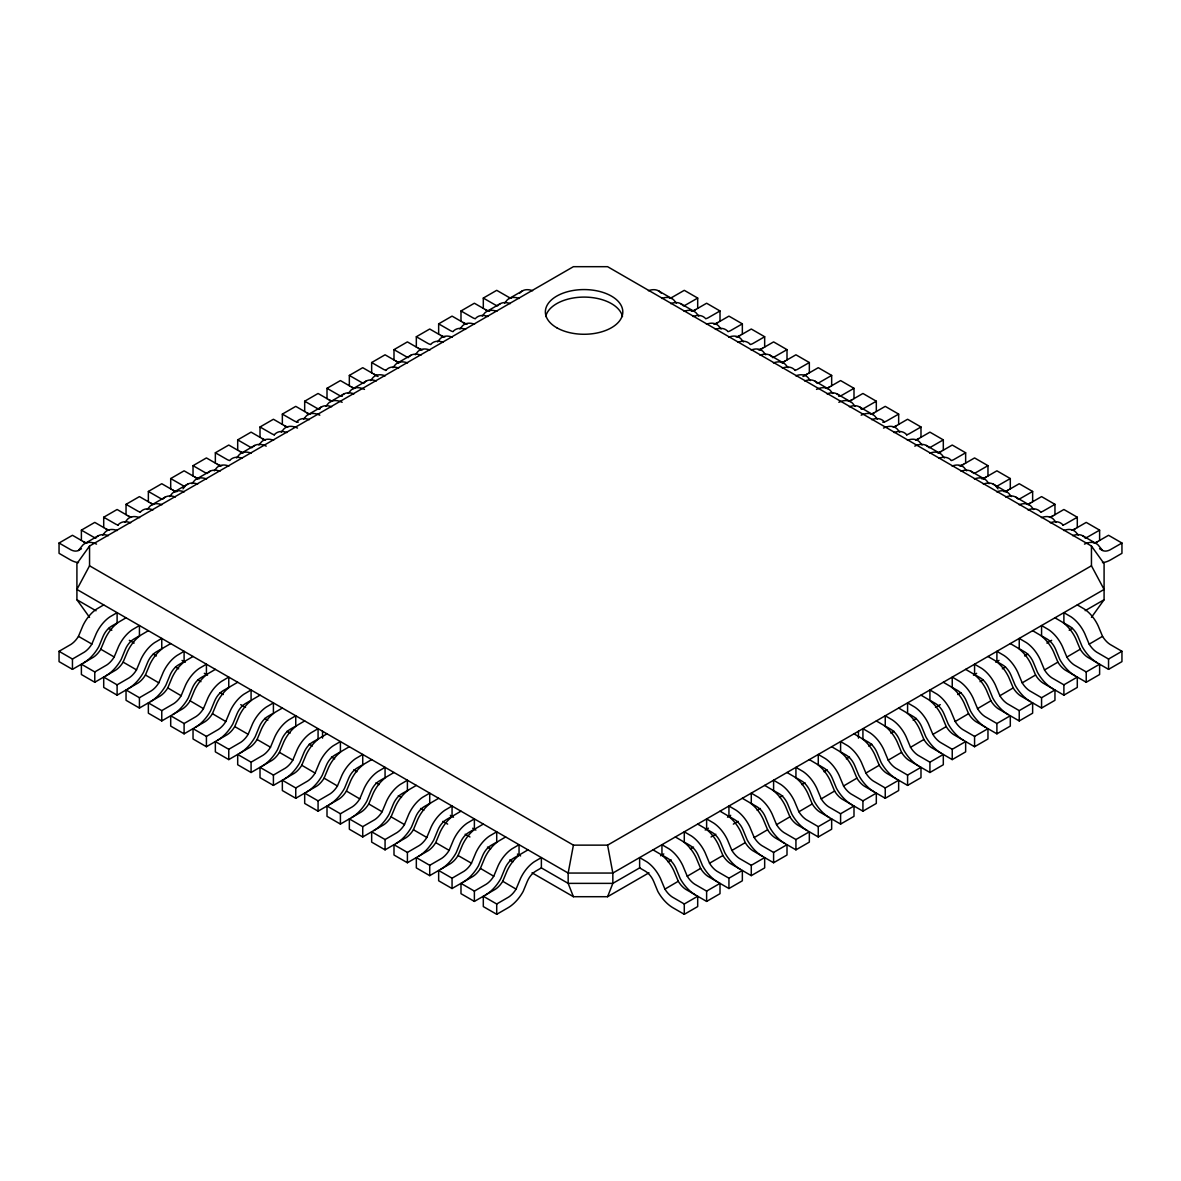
<?xml version="1.0" encoding="UTF-8"?>
<svg xmlns="http://www.w3.org/2000/svg" width="1181" height="1181" viewBox="0 0 1181 1181"><rect width="100%" height="100%" fill="white"/><g stroke="black" fill="none" stroke-linecap="round" stroke-linejoin="round"><path stroke-width="1.5" d="M1091.451 617.353L1104.087 599.741L1104.087 563.647L1091.451 546.035L607.595 266.685L573.405 266.685L89.549 546.035L89.549 565.788L573.405 845.138L568.164 873.054L568.164 883.373L573.405 896.704L607.595 896.704L648.974 872.818M607.595 896.704L612.836 883.373L612.836 873.054L607.595 845.138L1091.451 565.788L1091.451 546.035M126.042 617.796L118.853 622.018A26.883 15.53 -60 0 0 105.242 638.581L100.739 649.329A17.11 9.876 -60 0 1 93.358 657.256L72.454 669.361L59.05 661.626L59.05 651.307L71.037 644.354A17.11 9.876 -60 0 0 78.418 636.426L82.906 625.694A26.883 15.53 -60 0 1 96.532 609.116L103.707 604.908M59.05 651.307L72.454 659.042L84.427 652.089A17.11 9.876 -60 0 0 91.808 644.162L96.311 633.429A26.883 15.53 -60 0 1 109.922 616.851L117.111 612.644L117.111 622.948L111.531 626.181A14.246 8.223 -60 0 0 102.983 636.574L98.879 646.524A29.746 17.184 -60 0 1 83.615 662.91M148.363 630.684L141.189 634.906A26.883 15.53 -60 0 0 127.578 651.469L123.075 662.216A17.11 9.876 -60 0 1 115.694 670.144L94.775 682.249L81.386 674.513L81.386 664.209L94.775 671.945L106.762 664.992A17.11 9.876 -60 0 0 114.144 657.064L118.646 646.317A26.883 15.53 -60 0 1 132.257 629.753L139.432 625.531L139.432 635.85L133.852 639.069A14.246 8.223 -60 0 0 125.319 649.461L121.215 659.411A29.746 17.184 -60 0 1 105.936 675.812M170.699 643.571L163.509 647.793A26.883 15.53 -60 0 0 149.898 664.372L145.396 675.104A17.11 9.876 -60 0 1 138.029 683.031L117.111 695.151L103.707 687.416L103.707 677.097L117.111 684.832L129.098 677.879A17.11 9.876 -60 0 0 136.465 669.952L140.967 659.205A26.883 15.53 -60 0 1 154.578 642.641L161.767 638.419L161.767 648.738L156.187 651.956A14.246 8.223 -60 0 0 147.64 662.349L143.536 672.299A29.746 17.184 -60 0 1 128.271 688.7M193.034 656.474L185.845 660.681A26.883 15.53 -60 0 0 172.234 677.259L167.732 688.006A17.11 9.876 -60 0 1 160.35 695.919L139.432 708.039L126.042 700.303L126.042 689.984L139.432 697.72L151.419 690.767A17.11 9.876 -60 0 0 158.8 682.839L163.303 672.107A26.883 15.53 -60 0 1 176.914 655.529L184.103 651.307L184.103 661.626L178.508 664.844A14.246 8.223 -60 0 0 169.975 675.252L165.871 685.201A29.746 17.184 -60 0 1 150.607 701.588M215.355 669.361L208.181 673.583A26.883 15.53 -60 0 0 194.555 690.147L190.067 700.894A17.11 9.876 -60 0 1 182.686 708.821L161.767 720.927L148.363 713.191L148.363 702.887L161.767 710.622L173.755 703.655A17.11 9.876 -60 0 0 181.136 695.742L185.624 684.995A26.883 15.53 -60 0 1 199.249 668.416L206.424 664.209L206.424 674.513L200.844 677.746A14.246 8.223 -60 0 0 192.296 688.139L188.207 698.089A29.746 17.184 -60 0 1 172.928 714.49M237.691 682.249L230.502 686.471A26.883 15.53 -60 0 0 216.891 703.049L212.388 713.782A17.11 9.876 -60 0 1 205.007 721.709L184.103 733.829L170.699 726.094L170.699 715.775L184.103 723.51L196.076 716.557A17.11 9.876 -60 0 0 203.457 708.63L207.959 697.882A26.883 15.53 -60 0 1 221.57 681.319L228.76 677.097L228.76 687.416L223.179 690.634A14.246 8.223 -60 0 0 214.632 701.027L210.528 710.977A29.746 17.184 -60 0 1 195.264 727.378M260.012 695.151L252.837 699.359A26.883 15.53 -60 0 0 239.226 715.937L234.724 726.669A17.11 9.876 -60 0 1 227.343 734.597L206.424 746.717L193.034 738.981L193.034 728.662L206.424 736.398L218.411 729.445A17.11 9.876 -60 0 0 225.792 721.517L230.295 710.785A26.883 15.53 -60 0 1 243.906 694.207L251.081 689.984L251.081 700.303L245.5 703.522A14.246 8.223 -60 0 0 236.968 713.929L232.864 723.879A29.746 17.184 -60 0 1 217.584 740.266M282.348 708.039L275.158 712.261A26.883 15.53 -60 0 0 261.547 728.825L257.059 739.572A17.11 9.876 -60 0 1 249.678 747.499L228.76 759.604L215.355 751.869L215.355 741.565L228.76 749.3L240.747 742.332A17.11 9.876 -60 0 0 248.113 734.405L252.616 723.673A26.883 15.53 -60 0 1 266.227 707.094L273.416 702.887L273.416 713.191L267.836 716.424A14.246 8.223 -60 0 0 259.289 726.817L255.185 736.767A29.746 17.184 -60 0 1 239.92 753.168M304.683 720.927L297.494 725.149A26.883 15.53 -60 0 0 283.883 741.727L279.38 752.459A17.11 9.876 -60 0 1 271.999 760.387L251.081 772.492L237.691 764.757L237.691 754.452L251.081 762.188L263.068 755.235A17.11 9.876 -60 0 0 270.449 747.307L274.952 736.56A26.883 15.53 -60 0 1 288.563 719.997L295.752 715.775L295.752 726.094L290.157 729.312A14.246 8.223 -60 0 0 281.624 739.705L277.52 749.655A29.746 17.184 -60 0 1 262.256 766.056M327.004 733.829L319.83 738.036A26.883 15.53 -60 0 0 306.204 754.615L301.716 765.347A17.11 9.876 -60 0 1 294.335 773.275L273.416 785.395L260.012 777.659L260.012 767.34L273.416 775.076L285.403 768.122A17.11 9.876 -60 0 0 292.785 760.195L297.272 749.463A26.883 15.53 -60 0 1 310.898 732.884L318.073 728.662L318.073 738.981L312.493 742.199A14.246 8.223 -60 0 0 303.945 752.607L299.856 762.542A29.746 17.184 -60 0 1 284.577 778.943M349.34 746.717L342.15 750.924A26.883 15.53 -60 0 0 328.539 767.502L324.037 778.249A17.11 9.876 -60 0 1 316.656 786.177L295.752 798.282L282.348 790.547L282.348 780.228L295.752 787.963L307.724 781.01A17.11 9.876 -60 0 0 315.106 773.083L319.608 762.35A26.883 15.53 -60 0 1 333.219 745.772L340.408 741.565L340.408 751.869L334.828 755.087A14.246 8.223 -60 0 0 326.281 765.495L322.177 775.445A29.746 17.184 -60 0 1 306.912 791.831M371.661 759.604L364.486 763.827A26.883 15.53 -60 0 0 350.875 780.39L346.373 791.137A17.11 9.876 -60 0 1 338.991 799.065L318.073 811.17L304.683 803.434L304.683 793.13L318.073 800.866L330.06 793.898A17.11 9.876 -60 0 0 337.441 785.985L341.944 775.238A26.883 15.53 -60 0 1 355.555 758.66L362.729 754.452L362.729 764.757L357.149 767.99A14.246 8.223 -60 0 0 348.616 778.382L344.512 788.332A29.746 17.184 -60 0 1 329.248 804.733M393.996 772.492L386.807 776.714A26.883 15.53 -60 0 0 373.196 793.292L368.708 804.025A17.11 9.876 -60 0 1 361.327 811.952L340.408 824.072L327.004 816.337L327.004 806.018L340.408 813.753L352.396 806.8A17.11 9.876 -60 0 0 359.762 798.873L364.265 788.126A26.883 15.53 -60 0 1 377.876 771.562L385.065 767.34L385.065 777.659L379.485 780.877A14.246 8.223 -60 0 0 370.937 791.27L366.833 801.22A29.746 17.184 -60 0 1 351.569 817.621M416.332 785.395L409.143 789.602A26.883 15.53 -60 0 0 395.532 806.18L391.029 816.927A17.11 9.876 -60 0 1 383.648 824.84L362.729 836.96L349.34 829.224L349.34 818.905L362.729 826.641L374.717 819.688A17.11 9.876 -60 0 0 382.098 811.76L386.6 801.028A26.883 15.53 -60 0 1 400.211 784.45L407.401 780.228L407.401 790.547L401.806 793.765A14.246 8.223 -60 0 0 393.273 804.172L389.169 814.122A29.746 17.184 -60 0 1 373.905 830.509M438.653 798.282L431.478 802.504A26.883 15.53 -60 0 0 417.853 819.068L413.365 829.815A17.11 9.876 -60 0 1 405.984 837.742L385.065 849.848L371.661 842.112L371.661 831.808L385.065 839.543L397.052 832.575A17.11 9.876 -60 0 0 404.433 824.663L408.921 813.916A26.883 15.53 -60 0 1 422.547 797.337L429.722 793.13L429.722 803.434L424.141 806.667A14.246 8.223 -60 0 0 415.609 817.06L411.505 827.01A29.746 17.184 -60 0 1 396.226 843.411M460.989 811.17L453.799 815.392A26.883 15.53 -60 0 0 440.188 831.97L435.686 842.703A17.11 9.876 -60 0 1 428.304 850.63L407.401 862.75L393.996 855.014L393.996 844.695L407.401 852.431L419.373 845.478A17.11 9.876 -60 0 0 426.754 837.55L431.257 826.803A26.883 15.53 -60 0 1 444.868 810.24L452.057 806.018L452.057 816.337L446.477 819.555A14.246 8.223 -60 0 0 437.93 829.948L433.826 839.898A29.746 17.184 -60 0 1 418.561 856.299M483.309 824.072L476.135 828.28A26.883 15.53 -60 0 0 462.524 844.858L458.021 855.59A17.11 9.876 -60 0 1 450.64 863.518L429.722 875.638L416.332 867.902L416.332 857.583L429.722 865.319L441.709 858.366A17.11 9.876 -60 0 0 449.09 850.438L453.593 839.706A26.883 15.53 -60 0 1 467.204 823.127L474.378 818.905L474.378 829.224L468.798 832.443A14.246 8.223 -60 0 0 460.265 842.85L456.161 852.8A29.746 17.184 -60 0 1 440.897 869.186M505.645 836.96L498.456 841.182A26.883 15.53 -60 0 0 484.845 857.746L480.357 868.493A17.11 9.876 -60 0 1 472.976 876.42L452.057 888.525L438.653 880.79L438.653 870.471L452.057 878.206L464.044 871.253A17.11 9.876 -60 0 0 471.426 863.326L475.913 852.593A26.883 15.53 -60 0 1 489.525 836.015L496.714 831.808L496.714 842.112L491.134 845.345A14.246 8.223 -60 0 0 482.586 855.738L478.482 865.688A29.746 17.184 -60 0 1 463.218 882.074M527.981 849.848L520.791 854.07A26.883 15.53 -60 0 0 507.18 870.633L502.678 881.38A17.11 9.876 -60 0 1 495.297 889.308L474.378 901.413L460.989 893.677L460.989 883.373L474.378 891.109L486.365 884.156A17.11 9.876 -60 0 0 493.747 876.228L498.249 865.481A26.883 15.53 -60 0 1 511.86 848.918L519.05 844.695L519.05 855.014L513.469 858.233A14.246 8.223 -60 0 0 504.922 868.625L500.818 878.575A29.746 17.184 -60 0 1 485.553 894.977M541.37 867.902L535.79 871.12A14.246 8.223 -60 0 0 527.257 881.513L523.153 891.463A29.746 17.184 -60 0 1 507.874 907.864L496.714 914.315L483.309 906.58L483.309 896.261L496.714 903.996L508.701 897.043A17.11 9.876 -60 0 0 516.082 889.116L520.57 878.369A26.883 15.53 -60 0 1 534.196 861.805L541.37 857.583L541.37 867.902L568.164 883.373L612.836 883.373L639.91 867.74M89.549 565.788L76.913 589.437L568.164 873.054L612.836 873.054L1104.087 589.437L1091.451 565.788M158.8 682.839L145.455 675.015M181.136 695.742L167.791 687.918M203.457 708.63L190.111 700.805M225.792 721.517L212.447 713.693M315.106 773.083L301.76 765.258M337.441 785.985L324.096 778.161M359.762 798.873L346.417 791.049M382.098 811.76L368.752 803.936M493.747 876.228L480.401 868.404M516.082 889.116L502.737 881.292M89.549 546.035L76.913 563.647L76.913 599.741L89.549 617.353M78.522 562.599A29.746 17.184 60 0 1 70.21 559.779L59.05 553.328L59.05 543.024L71.037 549.903A17.11 9.876 60 0 0 78.418 550.494L82.906 544.958A26.883 15.53 60 0 1 96.532 544.101M102.614 535.259L105.242 532.055A26.883 15.53 60 0 1 117.259 530.52M124.95 522.371L127.578 519.168A26.883 15.53 60 0 1 139.594 517.632M147.271 509.483L149.898 506.28A26.883 15.53 60 0 1 161.93 504.745M169.606 496.581L172.234 493.378A26.883 15.53 60 0 1 184.251 491.842M183.011 488.845L184.827 486.528M191.942 483.693L194.555 480.49A26.883 15.53 60 0 1 206.586 478.955M214.263 470.806L216.891 467.602A26.883 15.53 60 0 1 228.907 466.067M236.599 457.903L239.226 454.715A26.883 15.53 60 0 1 251.243 453.164M258.919 445.016L261.547 441.812A26.883 15.53 60 0 1 273.579 440.277M281.255 432.128L283.883 428.924A26.883 15.53 60 0 1 297.494 428.068M303.591 419.24L306.204 416.037A26.883 15.53 60 0 1 319.83 415.181M325.912 406.338L328.539 403.134A26.883 15.53 60 0 1 342.15 402.293M348.247 393.45L350.875 390.247A26.883 15.53 60 0 1 364.486 389.39M370.583 380.562L373.196 377.359A26.883 15.53 60 0 1 385.227 375.824M392.904 367.66L395.532 364.457A26.883 15.53 60 0 1 407.548 362.921M415.24 354.772L417.853 351.569A26.883 15.53 60 0 1 429.884 350.034M437.56 341.885L440.188 338.681A26.883 15.53 60 0 1 452.22 337.146M459.896 328.982L462.524 325.794A26.883 15.53 60 0 1 474.541 324.244M482.232 316.095L484.845 312.891A26.883 15.53 60 0 1 496.876 311.356M504.553 303.207L507.18 300.004A26.883 15.53 60 0 1 519.197 298.468M95.513 538.108L96.311 537.222A26.883 15.53 60 0 1 108.327 535.672M117.834 525.205L118.646 524.32A26.883 15.53 60 0 1 130.663 522.784M140.17 512.318L140.967 511.432A26.883 15.53 60 0 1 152.999 509.897M274.154 434.962L274.952 434.077A26.883 15.53 60 0 1 286.968 432.541M296.475 422.075L297.272 421.189A26.883 15.53 60 0 1 309.304 419.654M318.811 409.187L319.608 408.301A26.883 15.53 60 0 1 331.625 406.766M341.132 396.285L341.944 395.399A26.883 15.53 60 0 1 353.96 393.864M363.468 383.397L364.265 382.511A26.883 15.53 60 0 1 376.296 380.976M385.803 370.509L386.6 369.623A26.883 15.53 60 0 1 398.617 368.088M408.124 357.607L408.921 356.721A26.883 15.53 60 0 1 420.953 355.186M519.773 293.154L520.57 292.268A26.883 15.53 60 0 1 532.601 290.733M59.05 543.024L72.454 535.288L86.169 543.201M81.386 540.44L81.386 530.136L94.775 522.401L108.49 530.313M103.707 527.553L103.707 517.234L117.111 509.498L130.825 517.426M126.042 514.665L126.042 504.346L139.432 496.611L153.161 504.523M148.363 501.763L148.363 491.458L161.767 483.723L175.482 491.636M170.699 488.875L170.699 478.556L184.103 470.82L197.817 478.748M193.034 475.987L193.034 465.668L206.424 457.933L220.138 465.86M215.355 463.085L215.355 452.781L228.76 445.045L242.474 452.958M237.691 450.197L237.691 439.878L251.081 432.143L264.81 440.07M260.012 437.31L260.012 426.991L273.416 419.255L287.131 427.182M282.348 424.422L282.348 414.103L295.752 406.367L309.466 414.28M304.683 411.519L304.683 401.215L318.073 393.48L331.787 401.392M327.004 398.632L327.004 388.313L340.408 380.577L354.123 388.505M349.34 385.744L349.34 375.425L362.729 367.69L378.053 376.532M371.661 372.842L371.661 362.537L385.065 354.802L398.779 362.715M393.996 359.954L393.996 349.635L407.401 341.899L421.115 349.827M416.332 347.066L416.332 336.747L429.722 329.012L443.436 336.939M438.653 334.164L438.653 323.86L452.057 316.124L465.772 324.037M460.989 321.276L460.989 310.972L474.378 303.237L488.107 311.149M483.309 308.389L483.309 298.07L496.714 290.334L508.701 297.213A17.11 9.876 60 0 0 511.122 298.143M85.047 543.422L98.436 535.687M152.024 504.745L165.429 497.009M174.36 491.857L187.764 484.121M196.696 478.955L210.085 471.219M241.352 453.179L254.742 445.444M308.344 414.501L321.734 406.766M330.665 401.599L344.07 393.864M353.001 388.711L366.39 380.976M397.657 362.936L411.062 355.201M486.985 311.356L500.375 303.62M509.306 298.468L522.711 290.733M78.463 550.464L81.445 548.752M697.691 308.389L697.691 298.07L685.703 304.949A17.11 9.876 -60 0 1 683.282 305.879M692.893 311.149L706.622 303.237L720.011 310.972L720.011 321.276M720.011 310.972L708.024 317.851A17.11 9.876 -60 0 1 705.618 318.767M715.228 324.037L728.943 316.124L742.347 323.86L742.347 334.164M742.347 323.86L730.36 330.739A17.11 9.876 -60 0 1 727.939 331.654M737.564 336.939L751.278 329.012L764.668 336.747L764.668 347.066M764.668 336.747L752.696 343.627A17.11 9.876 -60 0 1 750.275 344.542M759.885 349.827L773.599 341.899L787.004 349.635L787.004 359.954M787.004 349.635L775.016 356.514A17.11 9.876 -60 0 1 772.595 357.444M782.221 362.715L795.935 354.802L809.339 362.537L809.339 372.842M809.339 362.537L797.352 369.417A17.11 9.876 -60 0 1 794.931 370.332M802.947 376.532L818.271 367.69L831.66 375.425L831.66 385.744M831.66 375.425L819.673 382.304A17.11 9.876 -60 0 1 817.267 383.22M826.877 388.505L840.592 380.577L853.996 388.313L853.996 398.632M853.996 388.313L842.009 395.192A17.11 9.876 -60 0 1 838.805 396.285M849.213 401.392L862.927 393.48L876.317 401.215L876.317 411.519M876.317 401.215L864.344 408.095A17.11 9.876 -60 0 1 861.141 409.172M871.534 414.28L885.248 406.367L898.652 414.103L898.652 424.422M898.652 414.103L886.665 420.982A17.11 9.876 -60 0 1 882.709 422.163M893.869 427.182L907.584 419.255L920.988 426.991L920.988 437.31M920.988 426.991L909.001 433.87A17.11 9.876 -60 0 1 906.58 434.785M916.19 440.07L929.919 432.143L943.309 439.878L943.309 450.197M943.309 439.878L931.322 446.772A17.11 9.876 -60 0 1 928.916 447.688M938.526 452.958L952.24 445.045L965.645 452.781L965.645 463.085M965.645 452.781L953.658 459.66A17.11 9.876 -60 0 1 951.236 460.575M960.862 465.86L974.576 457.933L987.966 465.668L987.966 475.987M987.966 465.668L975.993 472.548A17.11 9.876 -60 0 1 973.572 473.463M983.183 478.748L996.897 470.82L1010.301 478.556L1010.301 488.875M1010.301 478.556L998.314 485.435A17.11 9.876 -60 0 1 995.893 486.365M1005.518 491.636L1019.233 483.723L1032.637 491.458L1032.637 501.763M1032.637 491.458L1020.65 498.338A17.11 9.876 -60 0 1 1018.229 499.253M1027.839 504.523L1041.568 496.611L1054.958 504.346L1054.958 514.665M1054.958 504.346L1042.971 511.225A17.11 9.876 -60 0 1 1041.362 511.904M1050.175 517.426L1063.889 509.498L1077.293 517.234L1077.293 527.553M1077.293 517.234L1065.306 524.113A17.11 9.876 -60 0 1 1062.885 525.043M1072.51 530.313L1086.225 522.401L1099.614 530.136L1099.614 540.44M1099.614 530.136L1087.642 537.015A17.11 9.876 -60 0 1 1085.221 537.931M1094.831 543.201L1108.546 535.288L1121.95 543.024L1121.95 553.328L1110.79 559.779A29.746 17.184 -60 0 1 1102.478 562.599M1121.95 543.024L1109.963 549.903A17.11 9.876 -60 0 1 1102.582 550.494L1099.555 548.752M660.607 855.782L663.796 853.937M705.205 830.036L708.393 828.191M727.511 817.163L730.699 815.318M973.469 675.163L976.657 673.318M995.834 662.246L999.023 660.4M1085.177 610.666L1104.087 599.741M668.077 861.79L671.266 859.945M690.368 848.918L693.542 847.087M711.051 836.975L715.834 834.214M733.342 824.117L738.11 821.356M757.213 810.328L760.402 808.483M779.49 797.455L782.678 795.625M801.781 784.597L804.955 782.752M824.058 771.724L827.246 769.894M846.349 758.866L849.523 757.036M868.625 746.008L871.814 744.163M890.902 733.135L894.091 731.305M913.193 720.277L916.367 718.432M935.47 707.404L940.253 704.644M957.761 694.546L960.935 692.701M980.038 681.673L983.227 679.843M1002.329 668.815L1005.503 666.97M1024.606 655.942L1027.795 654.112M1046.883 643.084L1051.666 640.323M1069.174 630.211L1072.348 628.381M664.873 889.027L660.43 878.369A26.883 15.53 60 0 0 646.804 861.805L639.63 857.583L639.63 867.902L645.21 871.12A14.246 8.223 60 0 1 653.743 881.513L657.847 891.463A29.746 17.184 60 0 0 673.126 907.864L684.286 914.315L697.691 906.58L697.691 896.261L684.286 903.996L672.299 897.043A17.11 9.876 60 0 1 664.918 889.116L678.263 881.292A17.11 9.876 60 0 0 685.703 889.308L706.622 901.413L720.011 893.677L720.011 883.373L706.622 891.109L694.635 884.156A17.11 9.876 60 0 1 687.253 876.228L682.751 865.481A26.883 15.53 60 0 0 669.14 848.918L661.951 844.695L661.951 855.014L667.531 858.233A14.246 8.223 60 0 1 676.078 868.625L680.182 878.575A29.746 17.184 60 0 0 695.447 894.977M687.253 876.228L700.599 868.404A17.11 9.876 60 0 0 708.024 876.42L728.943 888.525L742.347 880.79L742.347 870.471L728.943 878.206L716.956 871.253A17.11 9.876 60 0 1 709.574 863.326L705.087 852.593A26.883 15.53 60 0 0 691.476 836.015L684.286 831.808L684.286 842.112L689.866 845.345A14.246 8.223 60 0 1 698.414 855.738L702.518 865.688A29.746 17.184 60 0 0 717.782 882.074M709.53 863.237L722.934 855.502L718.476 844.858A26.883 15.53 60 0 0 704.865 828.28L697.691 824.072M722.934 855.502L722.979 855.59A17.11 9.876 60 0 0 730.36 863.518L751.278 875.638L764.668 867.902L764.668 857.583L751.278 865.319L739.291 858.366A17.11 9.876 60 0 1 731.91 850.438L745.255 842.614L740.812 831.97A26.883 15.53 60 0 0 727.201 815.392L720.011 811.17M745.255 842.614L745.314 842.703A17.11 9.876 60 0 0 752.696 850.63L773.599 862.75L787.004 855.014L787.004 844.695L773.599 852.431L761.627 845.478A17.11 9.876 60 0 1 754.246 837.55L767.591 829.726L763.147 819.068A26.883 15.53 60 0 0 749.522 802.504L742.347 798.282M767.591 829.726L767.635 829.815A17.11 9.876 60 0 0 775.016 837.742L795.935 849.848L809.339 842.112L809.339 831.808L795.935 839.543L783.948 832.575A17.11 9.876 60 0 1 776.567 824.663L789.912 816.839A17.11 9.876 60 0 0 797.352 824.84L818.271 836.96L831.66 829.224L831.66 818.905L818.271 826.641L806.283 819.688A17.11 9.876 60 0 1 798.902 811.76L794.4 801.028A26.883 15.53 60 0 0 780.789 784.45L773.599 780.228L773.599 790.547L779.194 793.765A14.246 8.223 60 0 1 787.727 804.172L791.831 814.122A29.746 17.184 60 0 0 807.095 830.509M798.902 811.76L812.248 803.936A17.11 9.876 60 0 0 819.673 811.952L840.592 824.072L853.996 816.337L853.996 806.018L840.592 813.753L828.604 806.8A17.11 9.876 60 0 1 821.238 798.873L816.735 788.126A26.883 15.53 60 0 0 803.124 771.562L795.935 767.34L795.935 777.659L801.515 780.877A14.246 8.223 60 0 1 810.063 791.27L814.167 801.22A29.746 17.184 60 0 0 829.431 817.621M821.238 798.873L834.583 791.049A17.11 9.876 60 0 0 842.009 799.065L862.927 811.17L876.317 803.434L876.317 793.13L862.927 800.866L850.94 793.898A17.11 9.876 60 0 1 843.559 785.985L839.056 775.238A26.883 15.53 60 0 0 825.445 758.66L818.271 754.452L818.271 764.757L823.851 767.99A14.246 8.223 60 0 1 832.384 778.382L836.488 788.332A29.746 17.184 60 0 0 851.752 804.733M843.559 785.985L856.904 778.161A17.11 9.876 60 0 0 864.344 786.177L885.248 798.282L898.652 790.547L898.652 780.228L885.248 787.963L873.276 781.01A17.11 9.876 60 0 1 865.894 773.083L861.392 762.35A26.883 15.53 60 0 0 847.781 745.772L840.592 741.565L840.592 751.869L846.172 755.087A14.246 8.223 60 0 1 854.719 765.495L858.823 775.445A29.746 17.184 60 0 0 874.088 791.831M865.894 773.083L879.24 765.258L874.796 754.615A26.883 15.53 60 0 0 861.17 738.036L853.996 733.829M879.24 765.258L879.284 765.347A17.11 9.876 60 0 0 886.665 773.275L907.584 785.395L920.988 777.659L920.988 767.34L907.584 775.076L895.597 768.122A17.11 9.876 60 0 1 888.215 760.195L901.561 752.371L897.117 741.727A26.883 15.53 60 0 0 883.506 725.149L876.317 720.927M901.561 752.371L901.62 752.459A17.11 9.876 60 0 0 909.001 760.387L929.919 772.492L943.309 764.757L943.309 754.452L929.919 762.188L917.932 755.235A17.11 9.876 60 0 1 910.551 747.307L923.896 739.483L919.453 728.825A26.883 15.53 60 0 0 905.842 712.261L898.652 708.039M923.896 739.483L923.941 739.572A17.11 9.876 60 0 0 931.322 747.499L952.24 759.604L965.645 751.869L965.645 741.565L952.24 749.3L940.253 742.332A17.11 9.876 60 0 1 932.887 734.405L946.232 726.595L941.774 715.937A26.883 15.53 60 0 0 928.163 699.359L920.988 695.151M946.232 726.595L946.276 726.669A17.11 9.876 60 0 0 953.658 734.597L974.576 746.717L987.966 738.981L987.966 728.662L974.576 736.398L962.589 729.445A17.11 9.876 60 0 1 955.208 721.517L968.553 713.693A17.11 9.876 60 0 0 975.993 721.709L996.897 733.829L1010.301 726.094L1010.301 715.775L996.897 723.51L984.924 716.557A17.11 9.876 60 0 1 977.543 708.63L973.041 697.882A26.883 15.53 60 0 0 959.43 681.319L952.24 677.097L952.24 687.416L957.821 690.634A14.246 8.223 60 0 1 966.368 701.027L970.472 710.977A29.746 17.184 60 0 0 985.736 727.378M977.543 708.63L990.889 700.805A17.11 9.876 60 0 0 998.314 708.821L1019.233 720.927L1032.637 713.191L1032.637 702.887L1019.233 710.622L1007.245 703.655A17.11 9.876 60 0 1 999.864 695.742L995.376 684.995A26.883 15.53 60 0 0 981.751 668.416L974.576 664.209L974.576 674.513L980.156 677.746A14.246 8.223 60 0 1 988.704 688.139L992.793 698.089A29.746 17.184 60 0 0 1008.072 714.49M999.864 695.742L1013.209 687.918A17.11 9.876 60 0 0 1020.65 695.919L1041.568 708.039L1054.958 700.303L1054.958 689.984L1041.568 697.72L1029.581 690.767A17.11 9.876 60 0 1 1022.2 682.839L1017.697 672.107A26.883 15.53 60 0 0 1004.086 655.529L996.897 651.307L996.897 661.626L1002.492 664.844A14.246 8.223 60 0 1 1011.025 675.252L1015.129 685.201A29.746 17.184 60 0 0 1030.393 701.588M1022.2 682.839L1035.545 675.015L1031.102 664.372A26.883 15.53 60 0 0 1017.491 647.793L1010.301 643.571M1035.545 675.015L1035.604 675.104A17.11 9.876 60 0 0 1042.971 683.031L1063.889 695.151L1077.293 687.416L1077.293 677.097L1063.889 684.832L1051.902 677.879A17.11 9.876 60 0 1 1044.535 669.952L1057.881 662.128L1053.422 651.469A26.883 15.53 60 0 0 1039.811 634.906L1032.637 630.684M1057.881 662.128L1057.925 662.216A17.11 9.876 60 0 0 1065.306 670.144L1086.225 682.249L1099.614 674.513L1099.614 664.209L1086.225 671.945L1074.238 664.992A17.11 9.876 60 0 1 1066.856 657.064L1080.202 649.24L1075.758 638.581A26.883 15.53 60 0 0 1062.147 622.018L1054.958 617.796M1080.202 649.24L1080.261 649.329A17.11 9.876 60 0 0 1087.642 657.256L1108.546 669.361L1121.95 661.626L1121.95 651.307L1108.546 659.042L1096.573 652.089A17.11 9.876 60 0 1 1089.192 644.162L1102.537 636.338L1098.094 625.694A26.883 15.53 60 0 0 1084.468 609.116L1077.293 604.908M695.594 309.584L694.635 310.116A17.11 9.876 -60 0 1 691.431 311.194M717.93 322.487L716.956 323.004A17.11 9.876 -60 0 1 713.767 324.081M740.266 335.374L739.291 335.891A17.11 9.876 -60 0 1 736.088 336.984M762.586 348.262L761.627 348.779A17.11 9.876 -60 0 1 758.423 349.871M784.922 361.15L783.948 361.681A17.11 9.876 -60 0 1 781.527 362.597M807.258 374.052L806.283 374.569A17.11 9.876 -60 0 1 803.862 375.484M829.579 386.94L828.604 387.457A17.11 9.876 -60 0 1 826.198 388.387M851.914 399.828L850.94 400.359A17.11 9.876 -60 0 1 848.519 401.274M874.235 412.73L873.276 413.247A17.11 9.876 -60 0 1 870.855 414.162M896.571 425.618L895.597 426.134A17.11 9.876 -60 0 1 893.176 427.064M918.907 438.505L917.932 439.037A17.11 9.876 -60 0 1 915.511 439.952M941.227 451.408L940.253 451.924A17.11 9.876 -60 0 1 937.847 452.84M963.563 464.295L962.589 464.812A17.11 9.876 -60 0 1 959.385 465.905M985.884 477.183L984.924 477.7A17.11 9.876 -60 0 1 981.721 478.792M1008.22 490.071L1007.245 490.602A17.11 9.876 -60 0 1 1004.057 491.68M1030.555 502.973L1029.581 503.49A17.11 9.876 -60 0 1 1027.16 504.405M1052.876 515.861L1051.902 516.377A17.11 9.876 -60 0 1 1049.496 517.308M1075.212 528.748L1074.238 529.28A17.11 9.876 -60 0 1 1071.817 530.195M1097.533 541.651L1096.573 542.168A17.11 9.876 -60 0 1 1094.152 543.083M573.405 845.138L607.595 845.138M485.406 309.584L486.365 310.116A17.11 9.876 60 0 0 489.569 311.194M463.07 322.487L464.044 323.004A17.11 9.876 60 0 0 467.233 324.081M440.734 335.374L441.709 335.891A17.11 9.876 60 0 0 444.912 336.984M418.414 348.262L419.373 348.779A17.11 9.876 60 0 0 422.577 349.871M396.078 361.15L397.052 361.681A17.11 9.876 60 0 0 399.473 362.597M373.742 374.052L374.717 374.569A17.11 9.876 60 0 0 377.138 375.484M351.421 386.94L352.396 387.457A17.11 9.876 60 0 0 354.802 388.387M329.086 399.828L330.06 400.359A17.11 9.876 60 0 0 332.481 401.274M306.765 412.73L307.724 413.247A17.11 9.876 60 0 0 310.145 414.162M284.429 425.618L285.403 426.134A17.11 9.876 60 0 0 287.824 427.064M262.093 438.505L263.068 439.037A17.11 9.876 60 0 0 265.489 439.952M239.773 451.408L240.747 451.924A17.11 9.876 60 0 0 243.153 452.84M217.437 464.295L218.411 464.812A17.11 9.876 60 0 0 221.615 465.905M195.116 477.183L196.076 477.7A17.11 9.876 60 0 0 199.279 478.792M172.78 490.071L173.755 490.602A17.11 9.876 60 0 0 176.943 491.68M150.445 502.973L151.419 503.49A17.11 9.876 60 0 0 153.84 504.405M128.124 515.861L129.098 516.377A17.11 9.876 60 0 0 131.504 517.308M105.788 528.748L106.762 529.28A17.11 9.876 60 0 0 109.183 530.195M83.467 541.651L84.427 542.168A17.11 9.876 60 0 0 86.848 543.083M1102.537 550.464L1098.094 544.958A26.883 15.53 -60 0 0 1084.468 544.101M697.691 298.07L684.286 290.334L672.299 297.213A17.11 9.876 -60 0 1 669.878 298.143M658.289 290.733L671.694 298.468M680.625 303.62L694.015 311.356M769.938 355.201L783.343 362.936M814.61 380.976L827.999 388.711M836.93 393.864L850.335 401.599M859.266 406.766L872.656 414.501M926.258 445.444L939.648 453.179M970.915 471.219L984.304 478.955M993.236 484.121L1006.64 491.857M1015.571 497.009L1028.976 504.745M1082.564 535.687L1095.953 543.422M1121.95 651.307L1109.963 644.354A17.11 9.876 60 0 1 1102.582 636.426L1102.537 636.338M483.309 298.07L495.297 304.949A17.11 9.876 60 0 0 497.718 305.879M460.989 310.972L472.976 317.851A17.11 9.876 60 0 0 475.382 318.767M438.653 323.86L450.64 330.739A17.11 9.876 60 0 0 453.061 331.654M987.966 656.474L995.155 660.681A26.883 15.53 60 0 1 1008.766 677.259L1013.268 688.006M416.332 336.747L428.304 343.627A17.11 9.876 60 0 0 430.725 344.542M965.645 669.361L972.819 673.583A26.883 15.53 60 0 1 986.445 690.147L990.933 700.894M393.996 349.635L405.984 356.514A17.11 9.876 60 0 0 408.405 357.444M943.309 682.249L950.498 686.471A26.883 15.53 60 0 1 964.109 703.049L968.612 713.782M371.661 362.537L383.648 369.417A17.11 9.876 60 0 0 386.069 370.332M349.34 375.425L361.327 382.304A17.11 9.876 60 0 0 363.733 383.22M327.004 388.313L338.991 395.192A17.11 9.876 60 0 0 342.195 396.285M304.683 401.215L316.656 408.095A17.11 9.876 60 0 0 319.859 409.172M282.348 414.103L294.335 420.982A17.11 9.876 60 0 0 298.291 422.163M831.66 746.717L838.85 750.924A26.883 15.53 60 0 1 852.461 767.502L856.963 778.249M260.012 426.991L271.999 433.87A17.11 9.876 60 0 0 274.42 434.785M809.339 759.604L816.514 763.827A26.883 15.53 60 0 1 830.125 780.39L834.627 791.137M237.691 439.878L249.678 446.772A17.11 9.876 60 0 0 252.084 447.688M787.004 772.492L794.193 776.714A26.883 15.53 60 0 1 807.804 793.292L812.292 804.025M215.355 452.781L227.343 459.66A17.11 9.876 60 0 0 229.764 460.575M764.668 785.395L771.857 789.602A26.883 15.53 60 0 1 785.468 806.18L789.971 816.927M193.034 465.668L205.007 472.548A17.11 9.876 60 0 0 207.428 473.463M170.699 478.556L182.686 485.435A17.11 9.876 60 0 0 185.107 486.365M148.363 491.458L160.35 498.338A17.11 9.876 60 0 0 162.771 499.253M126.042 504.346L138.029 511.225A17.11 9.876 60 0 0 139.638 511.904M675.355 836.96L682.544 841.182A26.883 15.53 60 0 1 696.155 857.746L700.643 868.493M103.707 517.234L115.694 524.113A17.11 9.876 60 0 0 118.115 525.043M653.019 849.848L660.209 854.07A26.883 15.53 60 0 1 673.82 870.633L678.322 881.38M81.386 530.136L93.358 537.015A17.11 9.876 60 0 0 95.779 537.931M76.913 599.741L96.03 610.784M182.036 660.43L185.225 662.275M204.328 673.318L207.516 675.148M450.33 815.333L453.519 817.178M472.695 828.25L475.884 830.095M517.411 854.07L520.614 855.915M108.652 628.381L111.826 630.211M129.334 640.323L134.117 643.084M153.205 654.112L156.394 655.942M175.497 666.97L178.671 668.815M197.773 679.843L200.962 681.673M220.065 692.701L223.239 694.546M240.747 704.644L245.53 707.404M264.633 718.432L267.807 720.277M286.909 731.305L290.098 733.135M309.186 744.163L312.375 746.008M331.477 757.036L334.651 758.866M353.754 769.894L356.942 771.724M376.045 782.752L379.219 784.597M398.322 795.625L401.51 797.455M420.598 808.483L423.787 810.328M442.89 821.356L447.658 824.117M465.166 834.214L469.949 836.975M487.458 847.087L490.632 848.918M509.734 859.945L512.923 861.79M532.026 872.818L573.405 896.704M78.463 636.338L91.867 644.073M100.798 649.24L114.188 656.976M123.119 662.128L136.524 669.863M234.768 726.595L248.172 734.316M257.104 739.483L270.508 747.219M279.439 752.371L292.829 760.106M391.088 816.839L404.478 824.574M413.409 829.726L426.813 837.462M435.745 842.614L449.134 850.35M458.066 855.502L471.47 863.237M1085.487 538.108L1084.689 537.222A26.883 15.53 -60 0 0 1072.673 535.672M1063.166 525.205L1062.354 524.32A26.883 15.53 -60 0 0 1050.337 522.784M1040.83 512.318L1040.033 511.432A26.883 15.53 -60 0 0 1028.001 509.897M906.846 434.962L906.048 434.077A26.883 15.53 -60 0 0 894.032 432.541M884.525 422.075L883.728 421.189A26.883 15.53 -60 0 0 871.696 419.654M862.189 409.187L861.392 408.301A26.883 15.53 -60 0 0 849.375 406.766M839.868 396.285L839.056 395.399A26.883 15.53 -60 0 0 827.04 393.864M817.532 383.397L816.735 382.511A26.883 15.53 -60 0 0 804.704 380.976M795.197 370.509L794.4 369.623A26.883 15.53 -60 0 0 782.383 368.088M772.876 357.607L772.079 356.721A26.883 15.53 -60 0 0 760.047 355.186M661.227 293.154L660.43 292.268A26.883 15.53 -60 0 0 648.399 290.733M1078.386 535.259L1075.758 532.055A26.883 15.53 -60 0 0 1063.741 530.52M1056.05 522.371L1053.422 519.168A26.883 15.53 -60 0 0 1041.406 517.632M1033.729 509.483L1031.102 506.28A26.883 15.53 -60 0 0 1019.07 504.745M1011.394 496.581L1008.766 493.378A26.883 15.53 -60 0 0 996.749 491.842M996.173 486.528L997.989 488.845M989.058 483.693L986.445 480.49A26.883 15.53 -60 0 0 974.414 478.955M966.737 470.806L964.109 467.602A26.883 15.53 -60 0 0 952.093 466.067M944.401 457.903L941.774 454.715A26.883 15.53 -60 0 0 929.757 453.164M922.081 445.016L919.453 441.812A26.883 15.53 -60 0 0 907.421 440.277M899.745 432.128L897.117 428.924A26.883 15.53 -60 0 0 883.506 428.068M877.409 419.24L874.796 416.037A26.883 15.53 -60 0 0 861.17 415.181M855.088 406.338L852.461 403.134A26.883 15.53 -60 0 0 838.85 402.293M832.753 393.45L830.125 390.247A26.883 15.53 -60 0 0 816.514 389.39M810.417 380.562L807.804 377.359A26.883 15.53 -60 0 0 795.773 375.824M788.096 367.66L785.468 364.457A26.883 15.53 -60 0 0 773.452 362.921M765.76 354.772L763.147 351.569A26.883 15.53 -60 0 0 751.116 350.034M743.44 341.885L740.812 338.681A26.883 15.53 -60 0 0 728.78 337.146M721.104 328.982L718.476 325.794A26.883 15.53 -60 0 0 706.459 324.244M698.768 316.095L696.155 312.891A26.883 15.53 -60 0 0 684.124 311.356M676.447 303.207L673.82 300.004A26.883 15.53 -60 0 0 661.803 298.468M1089.133 644.073L1084.689 633.429A26.883 15.53 60 0 0 1071.078 616.851L1063.889 612.644L1063.889 622.948L1069.469 626.181A14.246 8.223 60 0 1 1078.017 636.574L1082.121 646.524A29.746 17.184 60 0 0 1097.385 662.91M1066.812 656.976L1062.354 646.317A26.883 15.53 60 0 0 1048.743 629.753L1041.568 625.531L1041.568 635.85L1047.148 639.069A14.246 8.223 60 0 1 1055.681 649.461L1059.785 659.411A29.746 17.184 60 0 0 1075.064 675.812M1044.476 669.863L1040.033 659.205A26.883 15.53 60 0 0 1026.422 642.641L1019.233 638.419L1019.233 648.738L1024.813 651.956A14.246 8.223 60 0 1 1033.36 662.349L1037.464 672.299A29.746 17.184 60 0 0 1052.729 688.7M955.163 721.429L950.705 710.785A26.883 15.53 60 0 0 937.094 694.207L929.919 689.984L929.919 700.303L935.5 703.522A14.246 8.223 60 0 1 944.032 713.929L948.136 723.879A29.746 17.184 60 0 0 963.416 740.266M932.828 734.316L928.384 723.673A26.883 15.53 60 0 0 914.773 707.094L907.584 702.887L907.584 713.191L913.164 716.424A14.246 8.223 60 0 1 921.711 726.817L925.815 736.767A29.746 17.184 60 0 0 941.08 753.168M910.492 747.219L906.048 736.56A26.883 15.53 60 0 0 892.437 719.997L885.248 715.775L885.248 726.094L890.843 729.312A14.246 8.223 60 0 1 899.376 739.705L903.48 749.655A29.746 17.184 60 0 0 918.744 766.056M888.171 760.106L883.728 749.463A26.883 15.53 60 0 0 870.102 732.884L862.927 728.662L862.927 738.981L868.507 742.199A14.246 8.223 60 0 1 877.055 752.607L881.144 762.542A29.746 17.184 60 0 0 896.423 778.943M776.522 824.574L772.079 813.916A26.883 15.53 60 0 0 758.453 797.337L751.278 793.13L751.278 803.434L756.859 806.667A14.246 8.223 60 0 1 765.391 817.06L769.495 827.01A29.746 17.184 60 0 0 784.775 843.411M754.187 837.462L749.743 826.803A26.883 15.53 60 0 0 736.132 810.24L728.943 806.018L728.943 816.337L734.523 819.555A14.246 8.223 60 0 1 743.07 829.948L747.174 839.898A29.746 17.184 60 0 0 762.439 856.299M731.866 850.35L727.407 839.706A26.883 15.53 60 0 0 713.796 823.127L706.622 818.905L706.622 829.224L712.202 832.443A14.246 8.223 60 0 1 720.735 842.85L724.839 852.8A29.746 17.184 60 0 0 740.103 869.186M1108.546 659.042L1108.546 669.361M1086.225 671.945L1086.225 682.249M1063.889 684.832L1063.889 695.151M1041.568 697.72L1041.568 708.039M1019.233 710.622L1019.233 720.927M996.897 723.51L996.897 733.829M974.576 736.398L974.576 746.717M952.24 749.3L952.24 759.604M929.919 762.188L929.919 772.492M907.584 775.076L907.584 785.395M885.248 787.963L885.248 798.282M862.927 800.866L862.927 811.17M858.454 731.246L858.454 738.125M840.592 813.753L840.592 824.072M818.271 826.641L818.271 836.96M795.935 839.543L795.935 849.848M773.599 852.431L773.599 862.75M751.278 865.319L751.278 875.638M728.943 878.206L728.943 888.525M706.622 891.109L706.622 901.413M684.286 903.996L684.286 914.315M496.714 903.996L496.714 914.315M474.378 891.109L474.378 901.413M452.057 878.206L452.057 888.525M429.722 865.319L429.722 875.638M407.401 852.431L407.401 862.75M385.065 839.543L385.065 849.848M362.729 826.641L362.729 836.96M340.408 813.753L340.408 824.072M322.546 731.246L322.546 738.125M318.073 800.866L318.073 811.17M295.752 787.963L295.752 798.282M273.416 775.076L273.416 785.395M251.081 762.188L251.081 772.492M228.76 749.3L228.76 759.604M206.424 736.398L206.424 746.717M184.103 723.51L184.103 733.829M161.767 710.622L161.767 720.927M139.432 697.72L139.432 708.039M117.111 684.832L117.111 695.151M94.775 671.945L94.775 682.249M72.454 659.042L72.454 669.361M545.711 316.538A38.722 22.35 0 0 1 584.093 297.095A38.722 22.35 0 0 1 622.476 316.538M737.726 342.298A26.883 15.53 -60 0 1 749.743 343.833M715.391 329.41A26.883 15.53 -60 0 1 727.407 330.946M693.055 316.508A26.883 15.53 -60 0 1 705.087 318.058M670.734 303.62A26.883 15.53 -60 0 1 682.751 305.156M1005.681 497.009A26.883 15.53 -60 0 1 1017.697 498.544M983.345 484.107A26.883 15.53 -60 0 1 995.376 485.642M961.024 471.219A26.883 15.53 -60 0 1 973.041 472.754M938.688 458.331A26.883 15.53 -60 0 1 950.705 459.867M914.773 446.123A26.883 15.53 -60 0 1 928.384 446.979M498.249 305.156A26.883 15.53 60 0 1 510.266 303.62M475.913 318.058A26.883 15.53 60 0 1 487.945 316.508M453.593 330.946A26.883 15.53 60 0 1 465.609 329.41M431.257 343.833A26.883 15.53 60 0 1 443.274 342.298M252.616 446.979A26.883 15.53 60 0 1 266.227 446.123M230.295 459.867A26.883 15.53 60 0 1 242.312 458.331M207.959 472.754A26.883 15.53 60 0 1 219.976 471.219M185.624 485.642A26.883 15.53 60 0 1 197.655 484.107M163.303 498.544A26.883 15.53 60 0 1 175.319 497.009M556.709 327.728A38.722 22.35 0 0 0 621.486 317.704A38.722 22.35 0 0 0 574.069 290.334A38.722 22.35 0 0 0 556.709 327.728"/></g></svg>
